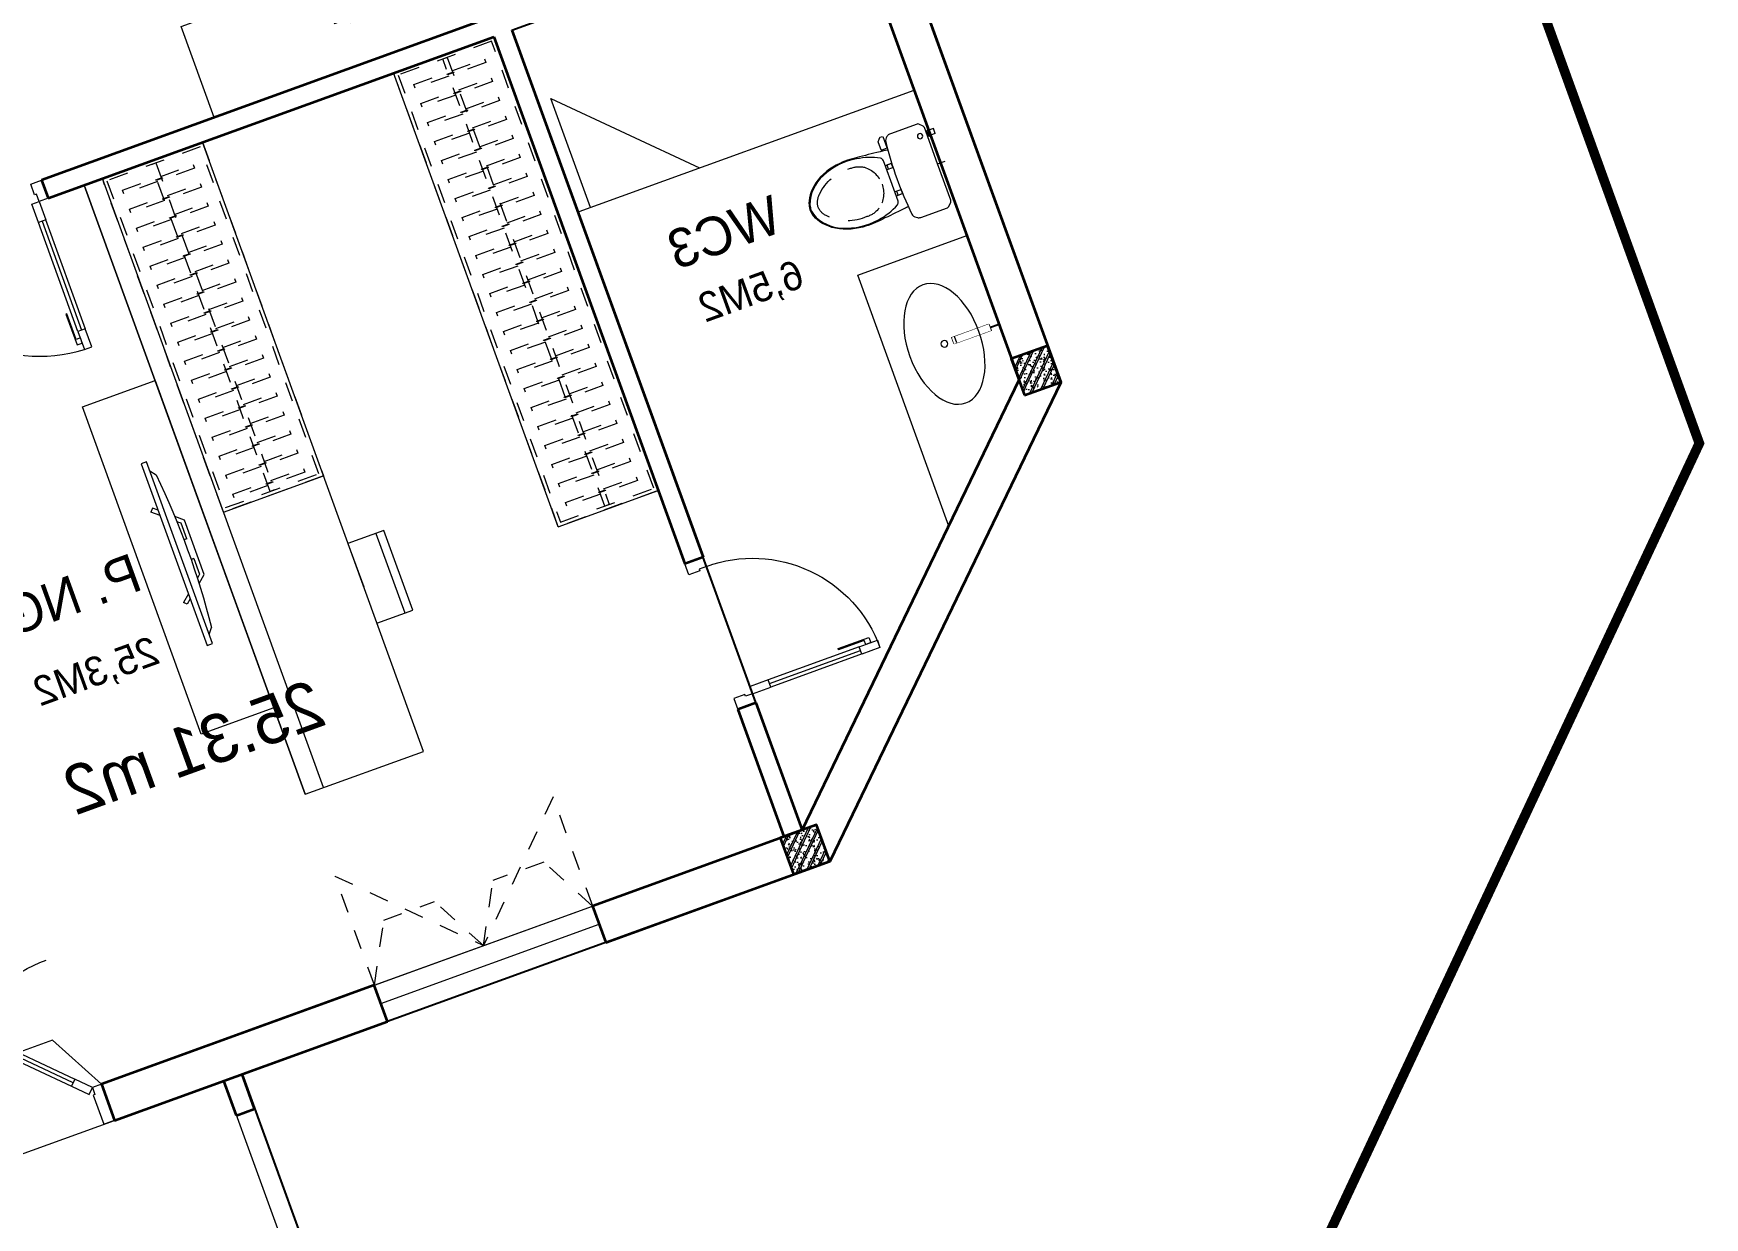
# Model space of a CAD drawing. Header units: metres. Extents: x 568336 to 569219, y 2065964 to 2066430.
# Drawn here: x 568609.42 to 568618.06, y 2066346.29 to 2066352.42 of the extents above; entities that cross this region are included whole.
import ezdxf
from ezdxf.xclip import XClip

# ---------------------------------------------------------------- set-up
doc = ezdxf.new("R2010")
doc.units = ezdxf.units.M
doc.header["$XCLIPFRAME"] = 0
for name, pattern in [('$AUDIT_BAD_LTYPE2', [0]), ('HIDDEN', [0.375, 0.25, -0.125]), ('HIDDEN2', [0.1875, 0.125, -0.0625]), ('X-5M-G-MB PHONGNGU$0$HIDDEN2', [0.1875, 0.125, -0.0625]), ('xref-thap C (mb tang 32-2)$0$HIDDEN', [0.375, 0.25, -0.125])]:
    doc.linetypes.add(name, pattern=pattern)
doc.layers.get('0').update_dxf_attribs({"linetype": 'CONTINUOUS'})
doc.layers.get('DEFPOINTS').update_dxf_attribs({"linetype": 'CONTINUOUS'})
for name, color, linetype, lineweight in [('-DOOR', 137, 'CONTINUOUS', 9), ('-FURNITURE', 46, 'CONTINUOUS', 9), ('-HATCH', 8, 'CONTINUOUS', 5), ('-LINE1', 7, 'CONTINUOUS', 18), ('-LINE2', 252, 'CONTINUOUS', 9), ('-STEEL1', 1, 'CONTINUOUS', 35), ('-WALL', 4, 'CONTINUOUS', 35), ('TEXT25', 2, 'CONTINUOUS', 13)]:
    doc.layers.add(name, color=color, linetype=linetype, lineweight=lineweight)
doc.layers.add('LoLK', color=6, linetype='CONTINUOUS')
doc.layers.add('TIMDUONG', color=1, linetype='CONTINUOUS')
doc.styles.add('SVN_AVO_thuong', font='')
doc.styles.add('T1', font='', dxfattribs={"height": 200})
doc.styles.get('SVN_AVO_thuong').set_extended_font_data('SVN-Avo')
doc.styles.get('T1').set_extended_font_data('VNgeometric Light')

# ---------------------------------------------------------------- blocks, each defined once
blk = doc.blocks.new('*U243')
at = {"linetype": 'X-5M-G-MB PHONGNGU$0$HIDDEN2'}
for points in [[(0, 600.0000000004657), (0, 0), (2722.176545801273, -1.003672387826384e-09), (2722.176545801273, 599.9999999994619)], [(2702.176545801273, 579.9996613713886), (2702.176545801273, 19.99966137138877), (20, 20.00000000046566), (20, 580.0000000004657)], [(2702.176545801273, 286.6991212944708), (2702.176545801273, 313.0991212943777), (20, 313.0991212953813), (19.99999859370291, 286.6991212952417)], [(113.7817614636733, 319.1750910408318), (109.4317788550979, 319.1750910408318), (109.4317788550979, 280.441767644881), (113.7817614636733, 280.441767644881)], [(227.7817614636733, 319.1750910407849), (223.4317788550979, 319.1750910407849), (223.4317788550979, 280.4417676448341), (227.7817614636733, 280.4417676448341)], [(341.7817614636733, 319.175091040738), (337.4317788550979, 319.175091040738), (337.4317788550979, 280.4417676447872), (341.7817614636733, 280.4417676447872)], [(455.7817614636733, 319.1750910406911), (451.4317788550979, 319.1750910406911), (451.4317788550979, 280.4417676447403), (455.7817614636733, 280.4417676447403)], [(569.7817614636733, 319.1750910406442), (565.431778855098, 319.1750910406442), (565.431778855098, 280.4417676446934), (569.7817614636733, 280.4417676446934)], [(683.7817614636733, 319.1750910405973), (679.431778855098, 319.1750910405973), (679.431778855098, 280.4417676446465), (683.7817614636733, 280.4417676446465)], [(797.7817614636733, 319.1750910405504), (793.431778855098, 319.1750910405504), (793.431778855098, 280.4417676445996), (797.7817614636733, 280.4417676445996)], [(911.7817614636733, 319.1750910405035), (907.431778855098, 319.1750910405035), (907.431778855098, 280.4417676445527), (911.7817614636733, 280.4417676445527)], [(1025.781761463673, 319.1750910404566), (1021.431778855098, 319.1750910404566), (1021.431778855098, 280.4417676445057), (1025.781761463673, 280.4417676445057)], [(1139.781761463673, 319.1750910404097), (1135.431778855098, 319.1750910404097), (1135.431778855098, 280.4417676444588), (1139.781761463673, 280.4417676444588)], [(1253.781761463673, 319.1750910403628), (1249.431778855098, 319.1750910403628), (1249.431778855098, 280.4417676444119), (1253.781761463673, 280.4417676444119)], [(1367.781761463673, 319.1750910403159), (1363.431778855098, 319.1750910403159), (1363.431778855098, 280.441767644365), (1367.781761463673, 280.441767644365)], [(1481.781761463673, 319.175091040269), (1477.431778855098, 319.175091040269), (1477.431778855098, 280.4417676443181), (1481.781761463673, 280.4417676443181)], [(1595.781761463673, 319.175091040222), (1591.431778855098, 319.175091040222), (1591.431778855098, 280.4417676442712), (1595.781761463673, 280.4417676442712)], [(1709.781761463673, 319.1750910401751), (1705.431778855098, 319.1750910401751), (1705.431778855098, 280.4417676442243), (1709.781761463673, 280.4417676442243)], [(1823.781761463673, 319.1750910401282), (1819.431778855098, 319.1750910401282), (1819.431778855098, 280.4417676441774), (1823.781761463673, 280.4417676441774)], [(1937.781761463673, 319.1750910400813), (1933.431778855098, 319.1750910400813), (1933.431778855098, 280.4417676441305), (1937.781761463673, 280.4417676441305)], [(2051.781761463673, 319.1750910400344), (2047.431778855098, 319.1750910400344), (2047.431778855098, 280.4417676440836), (2051.781761463673, 280.4417676440836)], [(2165.781761463673, 319.1750910399875), (2161.431778855098, 319.1750910399875), (2161.431778855098, 280.4417676440366), (2165.781761463673, 280.4417676440366)], [(2279.781761463673, 319.1750910399406), (2275.431778855098, 319.1750910399406), (2275.431778855098, 280.4417676439897), (2279.781761463673, 280.4417676439897)], [(2393.781761463673, 319.1750910398937), (2389.431778855098, 319.1750910398937), (2389.431778855098, 280.4417676439429), (2393.781761463673, 280.4417676439429)], [(2507.781761463673, 319.1750910398468), (2503.431778855098, 319.1750910398468), (2503.431778855098, 280.441767643896), (2507.781761463673, 280.441767643896)], [(2621.781761463673, 319.1750910397999), (2617.431778855098, 319.1750910397999), (2617.431778855098, 280.4417676438491), (2621.781761463673, 280.4417676438491)]]:
    blk.add_lwpolyline(points, close=True, dxfattribs=at)
for points in [[(122.2409142897814, 313.1103512093413), (122.2409142897814, 515.2497102723445), (100.1765458012815, 515.2497102723445), (100.1765458012815, 313.1103512093413)], [(236.2409142897814, 313.1103512092944), (236.2409142897814, 515.2497102722975), (214.1765458012815, 515.2497102722975), (214.1765458012815, 313.1103512092944)], [(350.2409142897814, 313.1103512092475), (350.2409142897814, 515.2497102722507), (328.1765458012815, 515.2497102722507), (328.1765458012815, 313.1103512092475)], [(464.2409142897814, 313.1103512092006), (464.2409142897814, 515.2497102722037), (442.1765458012815, 515.2497102722037), (442.1765458012815, 313.1103512092006)], [(578.2409142897814, 313.1103512091537), (578.2409142897814, 515.2497102721569), (556.1765458012815, 515.2497102721569), (556.1765458012815, 313.1103512091537)], [(692.2409142897814, 313.1103512091068), (692.2409142897814, 515.24971027211), (670.1765458012815, 515.24971027211), (670.1765458012815, 313.1103512091068)], [(806.2409142897814, 313.1103512090599), (806.2409142897814, 515.249710272063), (784.1765458012815, 515.249710272063), (784.1765458012815, 313.1103512090599)], [(920.2409142897814, 313.110351209013), (920.2409142897814, 515.2497102720162), (898.1765458012815, 515.2497102720162), (898.1765458012815, 313.110351209013)], [(1034.240914289781, 313.1103512089661), (1034.240914289781, 515.2497102719692), (1012.176545801281, 515.2497102719692), (1012.176545801281, 313.1103512089661)], [(1148.240914289781, 313.1103512089192), (1148.240914289781, 515.2497102719224), (1126.176545801281, 515.2497102719224), (1126.176545801281, 313.1103512089192)], [(1262.240914289781, 313.1103512088723), (1262.240914289781, 515.2497102718754), (1240.176545801281, 515.2497102718754), (1240.176545801281, 313.1103512088723)], [(1376.240914289781, 313.1103512088254), (1376.240914289781, 515.2497102718285), (1354.176545801281, 515.2497102718285), (1354.176545801281, 313.1103512088254)], [(1490.240914289781, 313.1103512087785), (1490.240914289781, 515.2497102717816), (1468.176545801281, 515.2497102717816), (1468.176545801281, 313.1103512087785)], [(1604.240914289781, 313.1103512087315), (1604.240914289781, 515.2497102717347), (1582.176545801281, 515.2497102717347), (1582.176545801281, 313.1103512087315)], [(1718.240914289781, 313.1103512086846), (1718.240914289781, 515.2497102716878), (1696.176545801281, 515.2497102716878), (1696.176545801281, 313.1103512086846)], [(1832.240914289781, 313.1103512086377), (1832.240914289781, 515.2497102716409), (1810.176545801281, 515.2497102716409), (1810.176545801281, 313.1103512086377)], [(1946.240914289781, 313.1103512085908), (1946.240914289781, 515.2497102715939), (1924.176545801281, 515.2497102715939), (1924.176545801281, 313.1103512085908)], [(2060.240914289781, 313.1103512085439), (2060.240914289781, 515.2497102715471), (2038.176545801281, 515.2497102715471), (2038.176545801281, 313.1103512085439)], [(2174.240914289781, 313.110351208497), (2174.240914289781, 515.2497102715001), (2152.176545801281, 515.2497102715001), (2152.176545801281, 313.110351208497)], [(2288.240914289781, 313.1103512084501), (2288.240914289781, 515.2497102714533), (2266.176545801281, 515.2497102714533), (2266.176545801281, 313.1103512084501)], [(2402.240914289781, 313.1103512084032), (2402.240914289781, 515.2497102714063), (2380.176545801281, 515.2497102714063), (2380.176545801281, 313.1103512084032)], [(2516.240914289781, 313.1103512083563), (2516.240914289781, 515.2497102713594), (2494.176545801281, 515.2497102713594), (2494.176545801281, 313.1103512083563)], [(2630.240914289781, 313.1103512083094), (2630.240914289781, 515.2497102713126), (2608.176545801281, 515.2497102713126), (2608.176545801281, 313.1103512083094)], [(100.1765458012815, 286.7103512094345), (100.1765458012815, 92.0852110228024), (122.2409142897814, 92.0852110228024), (122.2409142897814, 286.7103512094345)], [(214.1765458012815, 286.7103512093876), (214.1765458012815, 92.08521102275549), (236.2409142897814, 92.08521102275549), (236.2409142897814, 286.7103512093876)], [(328.1765458012815, 286.7103512093407), (328.1765458012815, 92.08521102270858), (350.2409142897814, 92.08521102270858), (350.2409142897814, 286.7103512093407)], [(442.1765458012815, 286.7103512092938), (442.1765458012815, 92.08521102266168), (464.2409142897814, 92.08521102266168), (464.2409142897814, 286.7103512092938)], [(556.1765458012815, 286.7103512092469), (556.1765458012815, 92.08521102261477), (578.2409142897814, 92.08521102261477), (578.2409142897814, 286.7103512092469)], [(670.1765458012815, 286.7103512092), (670.1765458012815, 92.08521102256786), (692.2409142897814, 92.08521102256786), (692.2409142897814, 286.7103512092)], [(784.1765458012815, 286.7103512091531), (784.1765458012815, 92.08521102252095), (806.2409142897814, 92.08521102252095), (806.2409142897814, 286.7103512091531)], [(898.1765458012815, 286.7103512091062), (898.1765458012815, 92.08521102247404), (920.2409142897814, 92.08521102247404), (920.2409142897814, 286.7103512091062)], [(1012.176545801281, 286.7103512090592), (1012.176545801281, 92.08521102242715), (1034.240914289781, 92.08521102242715), (1034.240914289781, 286.7103512090592)], [(1126.176545801281, 286.7103512090123), (1126.176545801281, 92.08521102238024), (1148.240914289781, 92.08521102238024), (1148.240914289781, 286.7103512090123)], [(1240.176545801281, 286.7103512089654), (1240.176545801281, 92.08521102233333), (1262.240914289781, 92.08521102233333), (1262.240914289781, 286.7103512089654)], [(1354.176545801281, 286.7103512089186), (1354.176545801281, 92.08521102228642), (1376.240914289781, 92.08521102228642), (1376.240914289781, 286.7103512089186)], [(1468.176545801281, 286.7103512088717), (1468.176545801281, 92.0852110222395), (1490.240914289781, 92.0852110222395), (1490.240914289781, 286.7103512088717)], [(1582.176545801281, 286.7103512088247), (1582.176545801281, 92.0852110221926), (1604.240914289781, 92.0852110221926), (1604.240914289781, 286.7103512088247)], [(1696.176545801281, 286.7103512087778), (1696.176545801281, 92.0852110221457), (1718.240914289781, 92.0852110221457), (1718.240914289781, 286.7103512087778)], [(1810.176545801281, 286.7103512087309), (1810.176545801281, 92.08521102209879), (1832.240914289781, 92.08521102209879), (1832.240914289781, 286.7103512087309)], [(1924.176545801281, 286.710351208684), (1924.176545801281, 92.08521102205188), (1946.240914289781, 92.08521102205188), (1946.240914289781, 286.710351208684)], [(2038.176545801281, 286.7103512086371), (2038.176545801281, 92.08521102200497), (2060.240914289781, 92.08521102200497), (2060.240914289781, 286.7103512086371)], [(2152.176545801281, 286.7103512085902), (2152.176545801281, 92.08521102195806), (2174.240914289781, 92.08521102195806), (2174.240914289781, 286.7103512085902)], [(2266.176545801281, 286.7103512085433), (2266.176545801281, 92.08521102191116), (2288.240914289781, 92.08521102191116), (2288.240914289781, 286.7103512085433)], [(2380.176545801281, 286.7103512084964), (2380.176545801281, 92.08521102186425), (2402.240914289781, 92.08521102186425), (2402.240914289781, 286.7103512084964)], [(2494.176545801281, 286.7103512084495), (2494.176545801281, 92.08521102181734), (2516.240914289781, 92.08521102181734), (2516.240914289781, 286.7103512084495)], [(2608.176545801281, 286.7103512084026), (2608.176545801281, 92.08521102177043), (2630.240914289781, 92.08521102177043), (2630.240914289781, 286.7103512084026)]]:
    blk.add_lwpolyline(points, dxfattribs=at)
blk = doc.blocks.new('*U152')
at = {"linetype": '$AUDIT_BAD_LTYPE2'}
for p, q in [((70, 100), (70, 699.9999999999982)), ((90, 699.9999999999982), (90, 100))]:
    blk.add_line(p, q, dxfattribs=at)
for points in [[(50, 699.9999999999982), (90, 699.9999999999982), (90, 799.9999999999982), (50, 799.9999999999982), (50, 699.9999999999982)], [(50, 702.9059272893337), (50, 100)], [(50, 100), (90, 100), (90, 0), (50, 0), (50, 100)]]:
    blk.add_lwpolyline(points)
for points in [[(118.2698876160139, 594.5156181119073), (118.2698876160139, 764.1349438079906), (90, 764.1349438079906), (90, 735.8650561920058), (112.6159100928053, 735.8650561920058), (112.6159100928053, 594.5156181119073)], [(0, 0), (50, 0), (50, -40), (60, -40), (60, -99.99999999999272), (0, -99.99999999999272)], [(899.9999999999982, 1.3252863207713e-28), (849.9999999999982, 1.3252863207713e-28), (849.9999999999982, -40.00000000000001), (839.9999999999982, -40.00000000000001), (839.9999999999982, -99.99999999999272), (899.9999999999982, -99.99999999999272)]]:
    blk.add_lwpolyline(points, close=True)
at = {"linetype": '$AUDIT_BAD_LTYPE2', "ltscale": 0.3}
blk.add_arc((50, 0), 799.9999999999982, 0, 90, dxfattribs=at)
blk = doc.blocks.new('*U18')
at = {"linetype": '$AUDIT_BAD_LTYPE2'}
for p, q in [((70, 100), (69.99999999999999, 599.9999999999982)), ((89.99999999999999, 599.9999999999982), (90, 100))]:
    blk.add_line(p, q, dxfattribs=at)
for points in [[(49.99999999999999, 599.9999999999982), (89.99999999999999, 599.9999999999982), (89.99999999999999, 699.9999999999982), (49.99999999999999, 699.9999999999982), (49.99999999999999, 599.9999999999982)], [(49.99999999999999, 602.9059272893337), (50, 100)], [(50, 100), (90, 100), (90, 0), (50, 0), (50, 100)]]:
    blk.add_lwpolyline(points)
for points in [[(118.2698876160139, 494.5156181119073), (118.2698876160139, 664.1349438079906), (89.99999999999999, 664.1349438079906), (89.99999999999999, 635.8650561920058), (112.6159100928053, 635.8650561920058), (112.6159100928053, 494.5156181119073)], [(0, 0), (50, 0), (50, -40), (60, -40), (60, -100.0001724930698), (0, -100.0001724930698)], [(799.9999999999982, 7.105427357601134e-15), (749.9999999999982, 7.105427357601134e-15), (749.9999999999982, -40), (739.9999999999982, -40), (739.9999999999982, -100.0001724930698), (799.9999999999982, -100.0001724930698)]]:
    blk.add_lwpolyline(points, close=True)
at = {"linetype": '$AUDIT_BAD_LTYPE2', "ltscale": 0.3}
blk.add_arc((50, 0), 699.9999999999982, 0, 90, dxfattribs=at)
blk = doc.blocks.new('Sink_Cicle')
blk.add_lwpolyline([(17.49999987077899, -50.00226151314564), (-17.49999987077899, -49.99773848685436), (-17.51615354442038, -252.2967581441626), (17.48384613892995, -252.3012811850058)], close=True)
blk.add_circle((0, -300), 17.5)
at = {"layer": 'DEFPOINTS'}
blk.add_line((0, -100), (0, 0), dxfattribs=at)
blk.add_wipeout([(17.499999870775355, -50.00226151314928), (-17.49999987078263, -49.99773848685436), (-17.516153544427652, -252.29675814416623), (17.48384613892631, -252.3012811850058)])
at = {"layer": '-FURNITURE', "linetype": 'Continuous'}
blk.add_ellipse((0, -300), major_axis=(-325, 0), ratio=0.5846153846153846, dxfattribs=at)
blk.add_line((-17.51421511289664, -237.2967582757119), (17.48578462866135, -237.3012813020032))
blk = doc.blocks.new('A$C18091ED7')
for p, q in [((9.957147995010018e-09, -42.13376978135784), (0, -3.786117304116488e-07)), ((146.1412317672475, -26.59467297248193), (179.181621938591, -26.59467296488583)), ((146.1412317672475, -26.59467297248193), (146.1412317680188, -30.17859706786112)), ((146.1412317680188, -30.17859706786112), (165.7503655985456, -30.17859706340823)), ((153.0594147269658, -36.79204952501459), (146.1412317680188, -30.17859706786112)), ((152.3191092506386, -2.717133611440659e-07), (152.3191092568413, -26.59467297093943)), ((152.3191092506386, -2.717133611440659e-07), (179.1816219322718, -2.654269337654114e-07)), ((153.0594147269658, -36.79204952501459), (165.7503656001572, -36.79204952192958)), ((153.0594147275151, -39.73033438943094), (153.0594147269658, -36.79204952501459)), ((153.0594147275151, -39.73033438943094), (178.4413164740145, -39.73033438349376)), ((153.0594147275151, -39.73033438943094), (178.4413164740145, -39.73033438349376)), ((153.0594147275151, -39.73033438943094), (153.0594147281554, -42.13376974494895)), ((185.3594994290725, -30.17859705851879), (165.7503655985456, -30.17859706340823)), ((178.4413164733487, -36.79204951884458), (165.7503656001572, -36.79204952192958)), ((185.3594994290725, -30.17859705851879), (178.4413164733487, -36.79204951884458)), ((178.4413164733487, -36.79204951884458), (178.4413164740145, -39.73033438349376)), ((178.4413164740145, -39.73033438349376), (178.4413164746547, -42.1337697392446)), ((179.1816219322718, -2.654269337654114e-07), (179.181621938591, -26.59467296488583)), ((179.181621938591, -26.59467296488583), (185.3594994283012, -26.59467296337243)), ((185.3594994283012, -26.59467296337243), (185.3594994290725, -30.17859705851879)), ((-83.25994817525861, -267.3592828898691), (-83.259948167517, -299.9634285944048)), ((-83.25994817257379, -278.4883151478134), (-83.25994817046012, -287.6388527823146)), ((-60.91100930959874, -290.0299398849311), (-83.25994816994717, -290.0299398901407)), ((-62.88950393904452, -265.3807882612164), (-81.28145355204106, -265.3807882657275)), ((-60.91100931491019, -267.3592828844266), (-60.91100930728498, -299.9634285889624)), ((60.9110093945892, -267.3592828557594), (60.9110094022144, -299.9634285600623)), ((60.91100939990065, -290.029939856031), (83.25994826024908, -290.0299398510542)), ((62.88950401780676, -265.3807882316178), (81.2814536308033, -265.3807882273395)), ((83.25994825493763, -267.3592828505498), (83.25994826256283, -299.9634285550856)), ((83.25994825750604, -278.488315108727), (83.2599482596197, -287.6388527429954)), ((165.3959958605519, -261.9873972070927), (165.3959958671003, -289.7349902229907)), ((167.8691141396885, -259.5142789271486), (228.0810223811895, -259.5142789128586)), ((167.8691141472664, -292.2081085020036), (206.7175896017579, -292.2081084926904)), ((230.5541406641933, -274.3229751045001), (230.5541406613593, -261.9873971916386))]:
    blk.add_line(p, q)
for points in [[(230.0000000517721, -218.5046414944518, -0.1374073801801567), (225.4781190853137, -234.6482587013161), (221.7949787454636, -240.7070387715066, -0.2360805181595358), (198.2560902649639, -255.4947853636986, -0.0519608230665726), (-198.2560901437319, -255.4947854572965, -0.236080518165078), (-221.7949786317113, -240.7070388760185), (-225.4781189743626, -234.6482588077488, -0.1374073801809237), (-229.9999999484608, -218.5046416030382), (-229.9999999831671, -71.98694829508895, -0.1989123673786679), (-226.3782021181105, -63.2431547633314), (-208.8906150607545, -45.75556769772083, -0.1989123673792025), (-200.1468215308087, -42.13376982865157), (9.971699910238385e-09, -42.13376978135784), (200.1468215506357, -42.13376973403501, -0.1989123673792025), (208.8906150822841, -45.75556759897154), (226.3782021480001, -63.24315465634572, -0.1989123673791691), (230.0000000170658, -71.98694818626973)], [(144.14367173758, -618.9627606730501, -0.2124047892419209), (26.30999211127346, -734.491494372196, -0.0276853236339062), (-0.5628229983012716, -738.609219571983, -0.0222792448073508), (-26.30999181118386, -734.4914943844487, -0.2124047892421136), (-144.1436714920528, -618.9627607410075, -0.1427957259999892), (-167.2376623962118, -428.0139674870588, -0.0930051380368448), (-127.9331820271946, -309.1271633332653, -0.2564387014614383), (-111.240849547703, -299.9634286007786), (4.746470949612558e-08, -299.9634285748762), (111.2408496426324, -299.9634285482753, -0.2564387014619951), (127.933182126606, -309.1271632729331, -0.0930051380368741), (167.2376625517572, -428.0139674081001, -0.1427957260000456)]]:
    blk.add_lwpolyline(points, format="xyb", close=True)
at = {"linetype": 'xref-thap C (mb tang 32-2)$0$HIDDEN', "ltscale": 100}
blk.add_lwpolyline([(61.00044987679576, -669.0176259216969, -0.1990312026443698), (1.417429302819073e-07, -698.769823720475, -0.1990312026443799), (-61.00044960746891, -669.0176259504806, -0.2189240232571595), (-131.9321382956405, -478.313622940972, -0.1537914605682739), (-112.4681372026971, -403.989815428853, -0.2367011859554165), (5.876427167095244e-08, -347.5870280214876, -0.2367011859554843), (112.4681373467611, -403.9898153757968, -0.1537914605681893), (131.9321384748619, -478.313622878748, -0.2189240232571754)], format="xyb", close=True, dxfattribs=at)
blk.add_circle((165.7503656100234, -78.39166221523192), 13.90362011701458)
for centre, radius, start, end in [((-81.28145355158267, -267.3592828894034), 1.978494623656905, 90.00000001354867, 180.0000000133402), ((-62.88950393858613, -267.3592828848923), 1.978494623656905, 1.334021322268115e-08, 90.00000001354867), ((62.88950401826514, -267.3592828552937), 1.978494623656905, 90.00000001354867, 180.0000000133402), ((81.28145363126168, -267.3592828510155), 1.978494623656905, 1.334021322268115e-08, 90.00000001354867), ((167.8691141402633, -261.9873972065106), 2.473118279571131, 90.00000001354867, 180.0000000133402), ((167.8691141466952, -289.7349902224087), 2.473118279571131, 180.0000000133402, 270.0000000135486), ((206.717589598069, -276.6690117186226), 15.53909677420133, 270.0000000135486, 306.4658507565522), ((168.3527972659103, -224.7572911087773), 80.08895368617857, 306.4658507565522, 320.3122930343796), ((228.0810223845983, -274.3229751050822), 2.473118279571131, 320.3122930343796, 1.334021322268115e-08)]:
    blk.add_arc(centre, radius, start, end)
for points, knots in [([(-155.6468228230951, -259.4535552573798), (-156.6353001506941, -267.2522313103836), (-164.2940232875517, -328.394745314552), (-169.1545302536251, -385.0939582949213), (-183.68571763406, -527.7705276800843), (-135.602968026873, -679.1126648240606), (-50.29344375100118, -735.2493608418445), (-19.70048385594782, -741.0901266933652), (1.531116140540689e-07, -743.6724421556864)], [130.6139379315478, 130.6139379315478, 130.6139379315478, 130.6139379315478, 152.8521090939923, 311.1293507817257, 417.703951170228, 561.3833927516608, 697.6926317810714, 710.812262267882, 710.812262267882, 710.812262267882, 710.812262267882]), ([(155.6468228994709, -259.4535551877343), (156.6353002305841, -267.2522312389628), (164.2940233960289, -328.3947452375724), (169.1545303888706, -385.0939582149149), (183.6857178367027, -527.7705275934422), (135.6029683008201, -679.1126647599449), (50.29344405157826, -735.2493608178338), (19.70048415924612, -741.0901266841101), (1.530679583083838e-07, -743.6724421554536)], [130.613937934949, 130.613937934949, 130.613937934949, 130.613937934949, 152.8521090939923, 311.1293507817257, 417.703951170228, 561.3833927516608, 697.6926317810714, 710.812262267882, 710.812262267882, 710.812262267882, 710.812262267882])]:
    blk.add_open_spline(points, degree=3, knots=knots)
blk = doc.blocks.new('XR.MB.LM123$0$tvi 1')
blk.add_lwpolyline([(28.54445810673496, -2.291926648467779e-10), (28.54445810673496, -999.9999999999964), (-7.275957614183426e-12, -1000), (0, 0)], close=True)
for points in [[(28.54445810680045, -50.31958968611434), (52.37372755713295, -80.86315460130209)], [(-24.09820395050338, -235.5599978379832), (-39.09879504836863, -251.7939635238108)], [(0, -284.7849796677438), (-39.09879504836863, -251.7939635238108)], [(0, -255.9952397129928), (-24.09820395050338, -235.5599978379832)], [(69.66229681991535, -315.0836646851385), (111.1934016081432, -350.2927865858655), (111.193401608034, -649.712917566063), (69.68611289083492, -684.9110379843005)], [(89.09002233762294, -445.7449799550195), (89.09002233762294, -359.9578938602899), (70.91298945683957, -344.6203678706661)], [(89.09002233762294, -445.7449799550195), (73.49991829216015, -445.7449799550232)], [(89.09002233768115, -554.2550200447404), (89.09002233773936, -640.0421061392371), (70.91298945678864, -655.3796321293303)], [(89.09002233768115, -554.2550200447404), (73.49991829216015, -554.2550200447404)], [(0, -715.2150203320198), (-39.09879504836863, -748.2060364759491)], [(-24.09820395050338, -764.4400021620095), (-39.09879504836863, -748.2060364759491)], [(0, -744.004760287), (-24.09820395050338, -764.4400021620095)], [(28.54445810674224, -949.680410313882), (52.37372755713295, -919.1368453984578)]]:
    blk.add_lwpolyline(points)
blk.add_arc((-4025.16618952866, -499.9999999999964), 4099.025185406737, 354.1310878512652, 5.868912148527433)
blk = doc.blocks.new('X-5M-G-MB PHONGNGU$0$A$C25DB0C3F')
at = {"elevation": -1.640194e-10}
for points in [[(197.042397281708, 437.8598038521595), (197.0369402521756, -4.041241481900215e-06), (2.670008689165115e-05, 0.002451622160151601), (0.005483729648403823, 437.8622595155612)], [(0.005483729648403823, 437.8622595155612), (197.0369402521756, 437.8622595153283), (197.0369402521756, -4.041241481900215e-06), (0.005483729648403823, -4.041226929984987e-06)]]:
    blk.add_lwpolyline(points, close=True, dxfattribs=at)
at = {"elevation": -1.640194e-10, "flags": 128}
blk.add_lwpolyline([(43.79146451898851, 437.8617138124537), (43.78600748942699, 0.001905919052660465)], dxfattribs=at)
blk = doc.blocks.new('*U244')
at = {"linetype": 'X-5M-G-MB PHONGNGU$0$HIDDEN2'}
for points in [[(0, 600.0000000004657), (0, 0), (2001.451470391192, -7.071173078409485e-10), (2001.451470391192, 599.9999999997585)], [(1981.451470391192, 579.9996613716852), (1981.451470391192, 19.99966137168533), (20, 20.00000000046566), (20, 580.0000000004657)], [(1981.451470391192, 286.6991212947674), (1981.451470391192, 313.0991212946742), (20, 313.0991212953813), (19.99999859370291, 286.6991212952417)], [(113.7817614636733, 319.1750910408318), (109.4317788550979, 319.1750910408318), (109.4317788550979, 280.441767644881), (113.7817614636733, 280.441767644881)], [(227.7817614636733, 319.1750910407849), (223.4317788550979, 319.1750910407849), (223.4317788550979, 280.4417676448341), (227.7817614636733, 280.4417676448341)], [(341.7817614636733, 319.175091040738), (337.4317788550979, 319.175091040738), (337.4317788550979, 280.4417676447872), (341.7817614636733, 280.4417676447872)], [(455.7817614636733, 319.1750910406911), (451.4317788550979, 319.1750910406911), (451.4317788550979, 280.4417676447403), (455.7817614636733, 280.4417676447403)], [(569.7817614636733, 319.1750910406442), (565.431778855098, 319.1750910406442), (565.431778855098, 280.4417676446934), (569.7817614636733, 280.4417676446934)], [(683.7817614636733, 319.1750910405973), (679.431778855098, 319.1750910405973), (679.431778855098, 280.4417676446465), (683.7817614636733, 280.4417676446465)], [(797.7817614636733, 319.1750910405504), (793.431778855098, 319.1750910405504), (793.431778855098, 280.4417676445996), (797.7817614636733, 280.4417676445996)], [(911.7817614636733, 319.1750910405035), (907.431778855098, 319.1750910405035), (907.431778855098, 280.4417676445527), (911.7817614636733, 280.4417676445527)], [(1025.781761463673, 319.1750910404566), (1021.431778855098, 319.1750910404566), (1021.431778855098, 280.4417676445057), (1025.781761463673, 280.4417676445057)], [(1139.781761463673, 319.1750910404097), (1135.431778855098, 319.1750910404097), (1135.431778855098, 280.4417676444588), (1139.781761463673, 280.4417676444588)], [(1253.781761463673, 319.1750910403628), (1249.431778855098, 319.1750910403628), (1249.431778855098, 280.4417676444119), (1253.781761463673, 280.4417676444119)], [(1367.781761463673, 319.1750910403159), (1363.431778855098, 319.1750910403159), (1363.431778855098, 280.441767644365), (1367.781761463673, 280.441767644365)], [(1481.781761463673, 319.175091040269), (1477.431778855098, 319.175091040269), (1477.431778855098, 280.4417676443181), (1481.781761463673, 280.4417676443181)], [(1595.781761463673, 319.175091040222), (1591.431778855098, 319.175091040222), (1591.431778855098, 280.4417676442712), (1595.781761463673, 280.4417676442712)], [(1709.781761463673, 319.1750910401751), (1705.431778855098, 319.1750910401751), (1705.431778855098, 280.4417676442243), (1709.781761463673, 280.4417676442243)], [(1823.781761463673, 319.1750910401282), (1819.431778855098, 319.1750910401282), (1819.431778855098, 280.4417676441774), (1823.781761463673, 280.4417676441774)], [(1937.781761463673, 319.1750910400813), (1933.431778855098, 319.1750910400813), (1933.431778855098, 280.4417676441305), (1937.781761463673, 280.4417676441305)]]:
    blk.add_lwpolyline(points, close=True, dxfattribs=at)
for points in [[(122.2409142897814, 313.1103512093413), (122.2409142897814, 515.2497102723445), (100.1765458012815, 515.2497102723445), (100.1765458012815, 313.1103512093413)], [(236.2409142897814, 313.1103512092944), (236.2409142897814, 515.2497102722975), (214.1765458012815, 515.2497102722975), (214.1765458012815, 313.1103512092944)], [(350.2409142897814, 313.1103512092475), (350.2409142897814, 515.2497102722507), (328.1765458012815, 515.2497102722507), (328.1765458012815, 313.1103512092475)], [(464.2409142897814, 313.1103512092006), (464.2409142897814, 515.2497102722037), (442.1765458012815, 515.2497102722037), (442.1765458012815, 313.1103512092006)], [(578.2409142897814, 313.1103512091537), (578.2409142897814, 515.2497102721569), (556.1765458012815, 515.2497102721569), (556.1765458012815, 313.1103512091537)], [(692.2409142897814, 313.1103512091068), (692.2409142897814, 515.24971027211), (670.1765458012815, 515.24971027211), (670.1765458012815, 313.1103512091068)], [(806.2409142897814, 313.1103512090599), (806.2409142897814, 515.249710272063), (784.1765458012815, 515.249710272063), (784.1765458012815, 313.1103512090599)], [(920.2409142897814, 313.110351209013), (920.2409142897814, 515.2497102720162), (898.1765458012815, 515.2497102720162), (898.1765458012815, 313.110351209013)], [(1034.240914289781, 313.1103512089661), (1034.240914289781, 515.2497102719692), (1012.176545801281, 515.2497102719692), (1012.176545801281, 313.1103512089661)], [(1148.240914289781, 313.1103512089192), (1148.240914289781, 515.2497102719224), (1126.176545801281, 515.2497102719224), (1126.176545801281, 313.1103512089192)], [(1262.240914289781, 313.1103512088723), (1262.240914289781, 515.2497102718754), (1240.176545801281, 515.2497102718754), (1240.176545801281, 313.1103512088723)], [(1376.240914289781, 313.1103512088254), (1376.240914289781, 515.2497102718285), (1354.176545801281, 515.2497102718285), (1354.176545801281, 313.1103512088254)], [(1490.240914289781, 313.1103512087785), (1490.240914289781, 515.2497102717816), (1468.176545801281, 515.2497102717816), (1468.176545801281, 313.1103512087785)], [(1604.240914289781, 313.1103512087315), (1604.240914289781, 515.2497102717347), (1582.176545801281, 515.2497102717347), (1582.176545801281, 313.1103512087315)], [(1718.240914289781, 313.1103512086846), (1718.240914289781, 515.2497102716878), (1696.176545801281, 515.2497102716878), (1696.176545801281, 313.1103512086846)], [(1832.240914289781, 313.1103512086377), (1832.240914289781, 515.2497102716409), (1810.176545801281, 515.2497102716409), (1810.176545801281, 313.1103512086377)], [(1946.240914289781, 313.1103512085908), (1946.240914289781, 515.2497102715939), (1924.176545801281, 515.2497102715939), (1924.176545801281, 313.1103512085908)], [(100.1765458012815, 286.7103512094345), (100.1765458012815, 92.0852110228024), (122.2409142897814, 92.0852110228024), (122.2409142897814, 286.7103512094345)], [(214.1765458012815, 286.7103512093876), (214.1765458012815, 92.08521102275549), (236.2409142897814, 92.08521102275549), (236.2409142897814, 286.7103512093876)], [(328.1765458012815, 286.7103512093407), (328.1765458012815, 92.08521102270858), (350.2409142897814, 92.08521102270858), (350.2409142897814, 286.7103512093407)], [(442.1765458012815, 286.7103512092938), (442.1765458012815, 92.08521102266168), (464.2409142897814, 92.08521102266168), (464.2409142897814, 286.7103512092938)], [(556.1765458012815, 286.7103512092469), (556.1765458012815, 92.08521102261477), (578.2409142897814, 92.08521102261477), (578.2409142897814, 286.7103512092469)], [(670.1765458012815, 286.7103512092), (670.1765458012815, 92.08521102256786), (692.2409142897814, 92.08521102256786), (692.2409142897814, 286.7103512092)], [(784.1765458012815, 286.7103512091531), (784.1765458012815, 92.08521102252095), (806.2409142897814, 92.08521102252095), (806.2409142897814, 286.7103512091531)], [(898.1765458012815, 286.7103512091062), (898.1765458012815, 92.08521102247404), (920.2409142897814, 92.08521102247404), (920.2409142897814, 286.7103512091062)], [(1012.176545801281, 286.7103512090592), (1012.176545801281, 92.08521102242715), (1034.240914289781, 92.08521102242715), (1034.240914289781, 286.7103512090592)], [(1126.176545801281, 286.7103512090123), (1126.176545801281, 92.08521102238024), (1148.240914289781, 92.08521102238024), (1148.240914289781, 286.7103512090123)], [(1240.176545801281, 286.7103512089654), (1240.176545801281, 92.08521102233333), (1262.240914289781, 92.08521102233333), (1262.240914289781, 286.7103512089654)], [(1354.176545801281, 286.7103512089186), (1354.176545801281, 92.08521102228642), (1376.240914289781, 92.08521102228642), (1376.240914289781, 286.7103512089186)], [(1468.176545801281, 286.7103512088717), (1468.176545801281, 92.0852110222395), (1490.240914289781, 92.0852110222395), (1490.240914289781, 286.7103512088717)], [(1582.176545801281, 286.7103512088247), (1582.176545801281, 92.0852110221926), (1604.240914289781, 92.0852110221926), (1604.240914289781, 286.7103512088247)], [(1696.176545801281, 286.7103512087778), (1696.176545801281, 92.0852110221457), (1718.240914289781, 92.0852110221457), (1718.240914289781, 286.7103512087778)], [(1810.176545801281, 286.7103512087309), (1810.176545801281, 92.08521102209879), (1832.240914289781, 92.08521102209879), (1832.240914289781, 286.7103512087309)], [(1924.176545801281, 286.710351208684), (1924.176545801281, 92.08521102205188), (1946.240914289781, 92.08521102205188), (1946.240914289781, 286.710351208684)]]:
    blk.add_lwpolyline(points, dxfattribs=at)
blk = doc.blocks.new('*U151')
at = {"linetype": '$AUDIT_BAD_LTYPE2'}
for p, q in [((134.8528137423857, 56.56854249492379), (488.4062043356582, 410.1219330881962)), ((502.5483399593892, 395.9797974644653), (148.9949493661167, 42.42640687119284))]:
    blk.add_line(p, q, dxfattribs=at)
for points in [[(447.9494474537137, 301.4012464854598), (567.8884228737038, 421.3402219054498), (547.8985936370387, 441.3300511421148), (527.9087644003944, 421.3402219054705), (543.9006277897223, 405.3483585161426), (443.9514816063765, 305.3992123327969)], [(0, 0), (50, 0), (50, -40), (60, -40), (60, -199.3588634537518), (0, -199.3588634537518)], [(799.9999999999982, 7.105427357601134e-15), (749.9999999999982, 7.105427357601134e-15), (749.9999999999982, -40), (739.9999999999982, -40), (739.9999999999982, -199.3588634537518), (799.9999999999982, -199.3588634537518)]]:
    blk.add_lwpolyline(points, close=True)
for points in [[(474.2640687119273, 424.2640687119272), (502.5483399593892, 395.9797974644653), (573.2590180780439, 466.69047558312), (544.974746830582, 494.9747468305819), (474.2640687119273, 424.2640687119272)], [(476.3188696038515, 426.3188696038514), (120.7106781186548, 70.71067811865474)], [(120.7106781186548, 70.71067811865474), (148.9949493661167, 42.42640687119284), (78.2842712474619, -28.2842712474619), (50, 0), (120.7106781186548, 70.71067811865474)]]:
    blk.add_lwpolyline(points)
at = {"linetype": '$AUDIT_BAD_LTYPE2', "ltscale": 0.3}
blk.add_arc((50, 0), 699.9999999999982, 0, 90, dxfattribs=at)
blk = doc.blocks.new('D12')
at = {"layer": '-DOOR'}
for p, q in [((0, 200.0213350024052), (1200, 200.0213350024052)), ((0, 100), (1200, 100.2985981091746)), ((0, 0), (1200, 0.2985981091745802))]:
    blk.add_line(p, q, dxfattribs=at)
at = {"layer": '-LINE2', "linetype": 'HIDDEN2', "ltscale": 10}
for p, q in [((0, 200), (0, 800)), ((0, 800), (600, 200.0213350024052)), ((1200, 800), (600, 200.0213350024052)), ((1200, 200), (1200, 800)), ((1200, 200), (1200, 800)), ((0, 200.0213350024052), (160.3887441940024, 500)), ((160.3887441940024, 500), (439.4600093320769, 500.1492614196613)), ((600, 200.0213350024052), (439.4600093320769, 500.1492614196613)), ((600, 200.0213350024052), (760.5399906679231, 500.1492614196613)), ((1039.611255805998, 500), (760.5399906679231, 500.1492614196613)), ((1200, 200.0213350024052), (1039.611255805998, 500))]:
    blk.add_line(p, q, dxfattribs=at)
blk = doc.blocks.new('18x35')
at = {"layer": '-HATCH'}
h = blk.add_hatch(dxfattribs=at)
h.set_pattern_fill('CHAU-01', color=256, scale=10, angle=-1.272221872585407e-14, pattern_type=2)
h.set_pattern_definition([(49.99999999999999, (0, 0), (71.72601826007535, -6.275213498259527), [7.5, -82.5]), (355, (0, 0), (-13.87513336129999, 75.21921337000119), [6, -66]), (100.4514, (5.977167999997619, -0.5229339999999638), (57.85093817140217, 68.94395420609534), [6.374019000000001, -70.1142112]), (46.18419999999998, (0, 20), (106.7241048625644, -16.55190143290183), [11.25, -123.75]), (96.63559999999998, (8.89367449999554, 18.62066930000003), (93.46627055487036, 97.41178709004416), [9.561028799999994, -105.1713]), (351.1842, (0, 20), (93.46619451336275, 97.41186009253245), [9, -99]), (20.99999999999998, (10, 15), (59.69070521184616, -40.2618890665339), [7.5, -82.5]), (326.0000000000001, (10, 15), (24.33153319215819, 72.5150045046853), [6, -66]), (71.45139999999999, (14.97422329999972, 11.64483940000002), (84.022262858149, 32.25304967099522), [6.374019000000001, -70.1142112]), (37.49999999999998, (0, 0), (1.215985531729074, 33.28938538313115), [0, -65.19999999999999, 0, -67, 0, -66.25]), (7.499999999999987, (0, 0), (26.30695374421487, 39.44117118823602), [0, -38.2, 0, -63.7, 0, -25.25]), (327.5, (-22.30000000000291, 0), (53.3822436172409, -2.255487173437988), [0, -25, 0, -78, 0, -103.5]), (317.5, (-32.30000000000291, 0), (58.31861693423862, 10.01049823323176), [0, -32.5, 0, -51.8, 0, -73.5]), (44.99999999999999, (0, 0), (-30.05203820042826, 30.05203820042828), []), (44.99999999999999, (0, 12.25), (-30.05203820042826, 30.05203820042828), [])])
h.paths.add_polyline_path([(96508.03118051568, 47993.04977023201), (96508.03118051568, 47793.04977023201), (96708.03118051568, 47793.04977023201), (96708.03118051568, 47993.04977023201)])
at = {"layer": '-STEEL1'}
blk.add_lwpolyline([(96508.03118051568, 47793.04977023201), (96708.03118051568, 47793.04977023201), (96708.03118051568, 47993.04977023201), (96508.03118051568, 47993.04977023201)], close=True, dxfattribs=at)
blk = doc.blocks.new('M2-T2.4')
at = {"layer": '-DOOR'}
for p, q in [((568590.2588744484, 2066339.71606919), (568588.9421068623, 2066339.240545138)), ((568587.4633206755, 2066338.919153265), (568586.3346627447, 2066338.51156122)), ((568587.4972945767, 2066338.825076569), (568586.3686366458, 2066338.417484524)), ((568587.531252683, 2066338.73104361), (568586.4025947521, 2066338.323451565))]:
    blk.add_line(p, q, dxfattribs=at)
at = {"layer": '-FURNITURE'}
for p, q in [((568587.0118938352, 2066339.872380317), (568585.8741374674, 2066343.022926957)), ((568587.1059486627, 2066339.90634632), (568585.9681922948, 2066343.056892961)), ((568585.2155077637, 2066340.132019885), (568584.3679443918, 2066342.478996804)), ((568584.0904068917, 2066341.31510531), (568582.3581920182, 2066340.68955085)), ((568586.4972994585, 2066341.297337038), (568585.979997907, 2066341.110524018)), ((568585.2155077637, 2066340.132019885), (568584.6982200468, 2066339.94521186))]:
    blk.add_line(p, q, dxfattribs=at)
for points in [[(568585.0580909871, 2066343.366154651), (568582.7069795257, 2066342.517098172), (568582.8768097459, 2066342.046823476), (568585.2279212074, 2066342.895879955)], [(568586.9446395059, 2066340.353025448), (568587.3208588163, 2066340.488889463), (568586.7094707489, 2066342.181876359), (568586.3332514386, 2066342.046012344)]]:
    blk.add_lwpolyline(points, close=True, dxfattribs=at)
for points in [[(568585.4038633294, 2066342.853096939), (568585.9681922948, 2066343.056892961), (568587.1059486627, 2066339.90634632), (568586.4945922834, 2066339.685567296), (568585.3568359156, 2066342.836113937)], [(568584.0316278463, 2066341.293878443), (568583.8278318235, 2066341.858207409), (568583.4672988808, 2066341.090082421)]]:
    blk.add_lwpolyline(points, dxfattribs=at)
at = {"layer": '-LINE1'}
for points in [[(568588.2833656677, 2066339.002678764), (568588.7588897201, 2066337.685911178), (568591.3924248923, 2066338.636959283), (568590.9169008397, 2066339.953726869)], [(568588.3774204953, 2066339.036644768), (568588.7510465365, 2066338.002041664)]]:
    blk.add_lwpolyline(points, dxfattribs=at)
at = {"layer": '-LINE2', "linetype": 'HIDDEN2', "ltscale": 10}
for p, q in [((568588.9230735943, 2066339.764983851), (568589.3268774801, 2066339.910968175)), ((568588.8741182488, 2066339.428341722), (568588.9230735943, 2066339.764983851))]:
    blk.add_line(p, q, dxfattribs=at)
at = {"layer": '-WALL'}
for p, q in [((568581.9843563477, 2066341.724531933), (568586.1203746065, 2066343.218171497)), ((568586.1203746065, 2066343.218171497), (568586.15434061, 2066343.12411667)), ((568586.15434061, 2066343.12411667), (568583.8506570242, 2066342.292187812)), ((568583.7566021967, 2066342.258221808), (568584.7414758898, 2066339.531020632)), ((568583.8506570242, 2066342.292187812), (568584.8355307173, 2066339.564986635)), ((568584.7414758898, 2066339.531020632), (568584.8355307173, 2066339.564986635)), ((568587.4633206755, 2066338.919153265), (568588.8741669572, 2066339.428676662)), ((568588.8741669572, 2066339.428676662), (568588.9420989647, 2066339.240567007)), ((568588.9420989647, 2066339.240567007), (568587.5312526831, 2066338.73104361)), ((568588.9420989647, 2066339.240567007), (568587.5312526831, 2066338.73104361)), ((568585.2422597728, 2066337.904409135), (568582.740119388, 2066339.043504769)), ((568588.4420160087, 2066338.857774156), (568588.3774806015, 2066339.036478329)), ((568588.347961181, 2066338.823808153), (568588.2834257738, 2066339.002512325)), ((568587.5312526831, 2066338.73104361), (568587.4633206755, 2066338.919153265)), ((568587.5312526831, 2066338.73104361), (568587.4633206755, 2066338.919153265)), ((568587.5312526831, 2066338.73104361), (568587.4633206755, 2066338.919153265)), ((568588.4420160087, 2066338.857774156), (568588.347961181, 2066338.823808153)), ((568585.0132039196, 2066338.778582011), (568585.1072587472, 2066338.812548014)), ((568585.0132039196, 2066338.778582011), (568585.250967065, 2066338.120195119)), ((568585.1072587472, 2066338.812548014), (568585.3450218925, 2066338.154161123)), ((568585.250967065, 2066338.120195119), (568586.3346706419, 2066338.511539352)), ((568586.3346706419, 2066338.511539352), (568586.4026026499, 2066338.323429696)), ((568586.4026026499, 2066338.323429696), (568585.2422597728, 2066337.904409135))]:
    blk.add_line(p, q, dxfattribs=at)
blk.add_lwpolyline([(568587.6048523627, 2066338.970264579), (568588.8741669572, 2066339.428676662)], dxfattribs=at)
at = {"layer": 'TIMDUONG', "color": 1, "linetype": 'HIDDEN', "ltscale": 10, "const_width": 0.05}
blk.add_lwpolyline([(568585.140864188, 2066355.946537791), (568574.7965445638, 2066352.205541732), (568580.4083197439, 2066336.688971124), (568586.8107224401, 2066333.687823556), (568592.4516101531, 2066335.732052325)], close=True, dxfattribs=at)
at = {"layer": '-DOOR'}
for name, p, xscale, yscale, zscale, rotation in [('*U152', (568586.15434061, 2066343.12411667), -0.001, 0.0009999999999999998, 0.001, 199.8563987751322), ('*U151', (568588.8741616032, 2066339.428691486), 0.001, 0.001, 0.001, 19.8563987751322), ('*U18', (568585.0132039196, 2066338.778582011), 0.0009999999999999994, 0.0009999999999999994, 0.0009999999999999994, 109.8561630724233)]:
    blk.add_blockref(name, p, dxfattribs=dict(at, xscale=xscale, yscale=yscale, zscale=zscale, rotation=rotation))
at = {"layer": '-FURNITURE', "extrusion": (0, 0, -1)}
for name, p, xscale, yscale, zscale, rotation in [('*U244', (-568585.3568359156, 2066342.836113937), -0.0009166666666659741, 0.0009166666666659741, -0.0009166666666659741, 70.14383692757664), ('XR.MB.LM123$0$tvi 1', (-568584.4295203405, 2066342.899066604), -0.000999999999999999, 0.0009999999999999994, 0.0009999999999999998, 70.14752664998505), ('*U243', (-568583.8506428403, 2066342.292183783), -0.0009166666666659741, 0.0009166666666659741, -0.0009166666666659741, 70.14383692757664), ('XR.MB.LM123$0$tvi 1', (-568587.0030421676, 2066340.821059569), -0.0009999999999999996, 0.0009999999999999998, 0.001, 160.147526649985)]:
    blk.add_blockref(name, p, dxfattribs=dict(at, xscale=xscale, yscale=yscale, zscale=zscale, rotation=rotation))
at = {"layer": '-FURNITURE', "xscale": 0.0009999999999999994, "yscale": 0.0009999999999999994, "zscale": 0.0009999999999999994, "rotation": 109.8561630724233}
blk.add_blockref('A$C18091ED7', (568582.4690288892, 2066340.304293491), dxfattribs=at)
at = {"layer": '-FURNITURE'}
ref = blk.add_blockref('X-5M-G-MB PHONGNGU$0$A$C25DB0C3F', (568586.0696141258, 2066340.282268441), dxfattribs=dict(at, xscale=0.001, yscale=0.001, zscale=0.001, rotation=19.8563987751322))
XClip(ref).set_block_clipping_path([(197.0320948427252, -189.69907732778665), (-190.03777990321396, -189.6942532908215), (-190.0281752392475, 580.9623758470989), (197.04169950669166, 580.9575518101337)])
at = {"layer": '-STEEL1', "xscale": -0.0009999999999999998, "yscale": 0.0009999999999999998, "zscale": 0.001, "rotation": 19.85616307242335}
blk.add_blockref('18x35', (568692.4356596085, 2066325.801669928), dxfattribs=at)
at = {"xscale": -0.0009999999999999998, "yscale": 0.0009999999999999998, "zscale": 0.001, "rotation": 19.85616307242335}
blk.add_blockref('D12', (568587.5309194659, 2066338.730605925), dxfattribs=at)
at = {"layer": 'DEFPOINTS', "color": 2}
blk.add_text('25.31 m2', height=0.2500000000000001, rotation=19.85616307251905, dxfattribs=at).set_placement((568586.7797163263, 2066340.10841526))
at = {"layer": 'TEXT25'}
for s, height, style, p in [('P. NGỦ 1', 0.2000000000000001, 'SVN_AVO_thuong', (568587.0646123239, 2066341.253478472)), ('25,3M2', 0.15, 'T1', (568587.2398102984, 2066340.904351952)), ('WC3', 0.2000000000000001, 'SVN_AVO_thuong', (568583.3374002789, 2066340.558860329)), ('6,5M2', 0.15, 'T1', (568583.4331250583, 2066340.267280046))]:
    blk.add_text(s, height=height, rotation=19.85616307251905, dxfattribs=dict(at, style=style)).set_placement(p)
at = {"layer": '-FURNITURE', "xscale": 0.0009999999999999994, "yscale": 0.0009999999999999994, "zscale": 0.0009999999999999994, "rotation": 109.8561630724233}
blk.add_blockref('Sink_Cicle', (568582.795206462, 2066339.479342249), dxfattribs=at)
at = {"layer": '-FURNITURE'}
blk.add_lwpolyline([(568583.1942057104, 2066340.140892614), (568582.629906478, 2066339.937107329), (568582.8994410568, 2066339.190723785), (568583.6628468345, 2066338.843184457)], close=True, dxfattribs=at)
at = {"layer": '-WALL'}
for p, q in [((568582.740119388, 2066339.043504769), (568581.6328162156, 2066342.107933389)), ((568582.0183236655, 2066341.630477581), (568582.8994410568, 2066339.190723785)), ((568585.250967065, 2066338.120195119), (568582.8994410568, 2066339.190723785))]:
    blk.add_line(p, q, dxfattribs=at)
at = {"layer": 'DEFPOINTS', "color": 2}
for points in [[(568585.8219807053, 2066354.061914367), (568578.2977877068, 2066351.344781349), (568580.1993571745, 2066346.077013281), (568579.2594762308, 2066345.737594237), (568581.1276064366, 2066340.56457872), (568582.0677423592, 2066340.904288212), (568582.7397720615, 2066339.043379338), (568585.2422597728, 2066337.904409135), (568588.2834257738, 2066339.002512325), (568588.7588897201, 2066337.685911178), (568591.3924248923, 2066338.636959283), (568585.8219807053, 2066354.061914367)], [(568583.7566021967, 2066342.258221808), (568582.0183675687, 2066341.630493436), (568582.8994410568, 2066339.190723785), (568585.250967065, 2066338.120195119), (568583.7566021967, 2066342.258221808)]]:
    blk.add_lwpolyline(points, dxfattribs=at)
at = {"layer": '-STEEL1', "xscale": -0.0009999999999999998, "yscale": 0.0009999999999999998, "zscale": 0.001, "rotation": 19.85616307242335}
blk.add_blockref('18x35', (568689.9334307048, 2066326.940733595), dxfattribs=at)

msp = doc.modelspace()

# ---------------------------------------------------------------- block references
at = {"layer": 'LoLK', "xscale": -1, "rotation": 39.79156131912639}
msp.add_blockref('M2-T2.4', (2327950.914995571, 842512.5659667171), dxfattribs=at)

doc.saveas('drawing.dxf')
